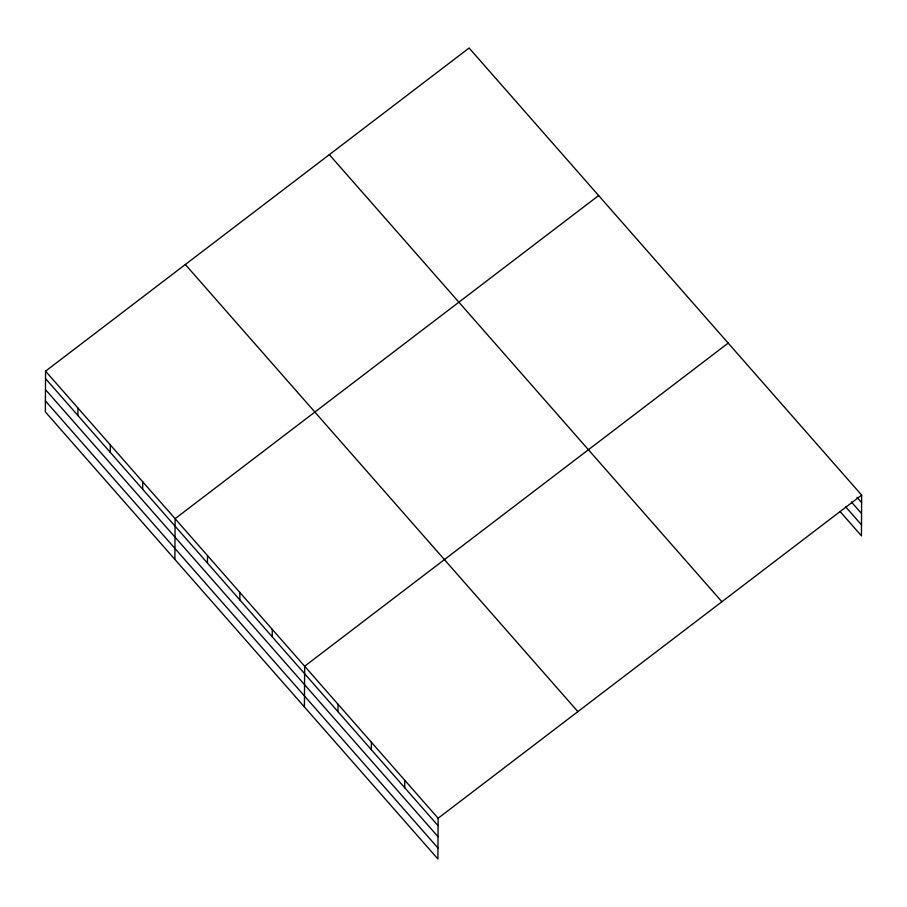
<?xml version="1.0" encoding="UTF-8"?>
<svg xmlns="http://www.w3.org/2000/svg" width="907" height="907" viewBox="0 0 907 907"><rect width="100%" height="100%" fill="white"/><g stroke="black" fill="none" stroke-linecap="round" stroke-linejoin="round"><path stroke-width="1.36" d="M45.565 371.156L45.35 411.891L437.9 858.986L438.115 818.25L45.565 371.156L469.1 48.014L861.65 495.109L861.435 535.844L840.12 511.571M77.911 415.497L77.945 408.037M110.291 452.378L110.337 444.918M142.682 489.27L142.716 481.81M174.892 559.438L175.108 518.691L598.643 195.549M207.454 563.032L207.488 555.583M239.833 599.924L239.879 592.464M272.225 636.805L272.259 629.345M304.435 706.984L304.65 666.237L728.185 343.095M337.982 711.7L338.016 704.24M371.348 749.704L371.382 742.243M404.715 787.707L404.749 780.247M438.115 818.25L861.65 495.109M856.979 497.285L861.616 502.569M851.356 501.934L861.548 513.543M845.732 506.922L861.491 524.87M329.332 154.644L721.881 601.738M185.334 264.515L577.884 711.61M45.52 378.604L438.081 825.71M45.463 389.591L438.024 836.685M45.407 400.905L437.956 848.011"/></g></svg>
